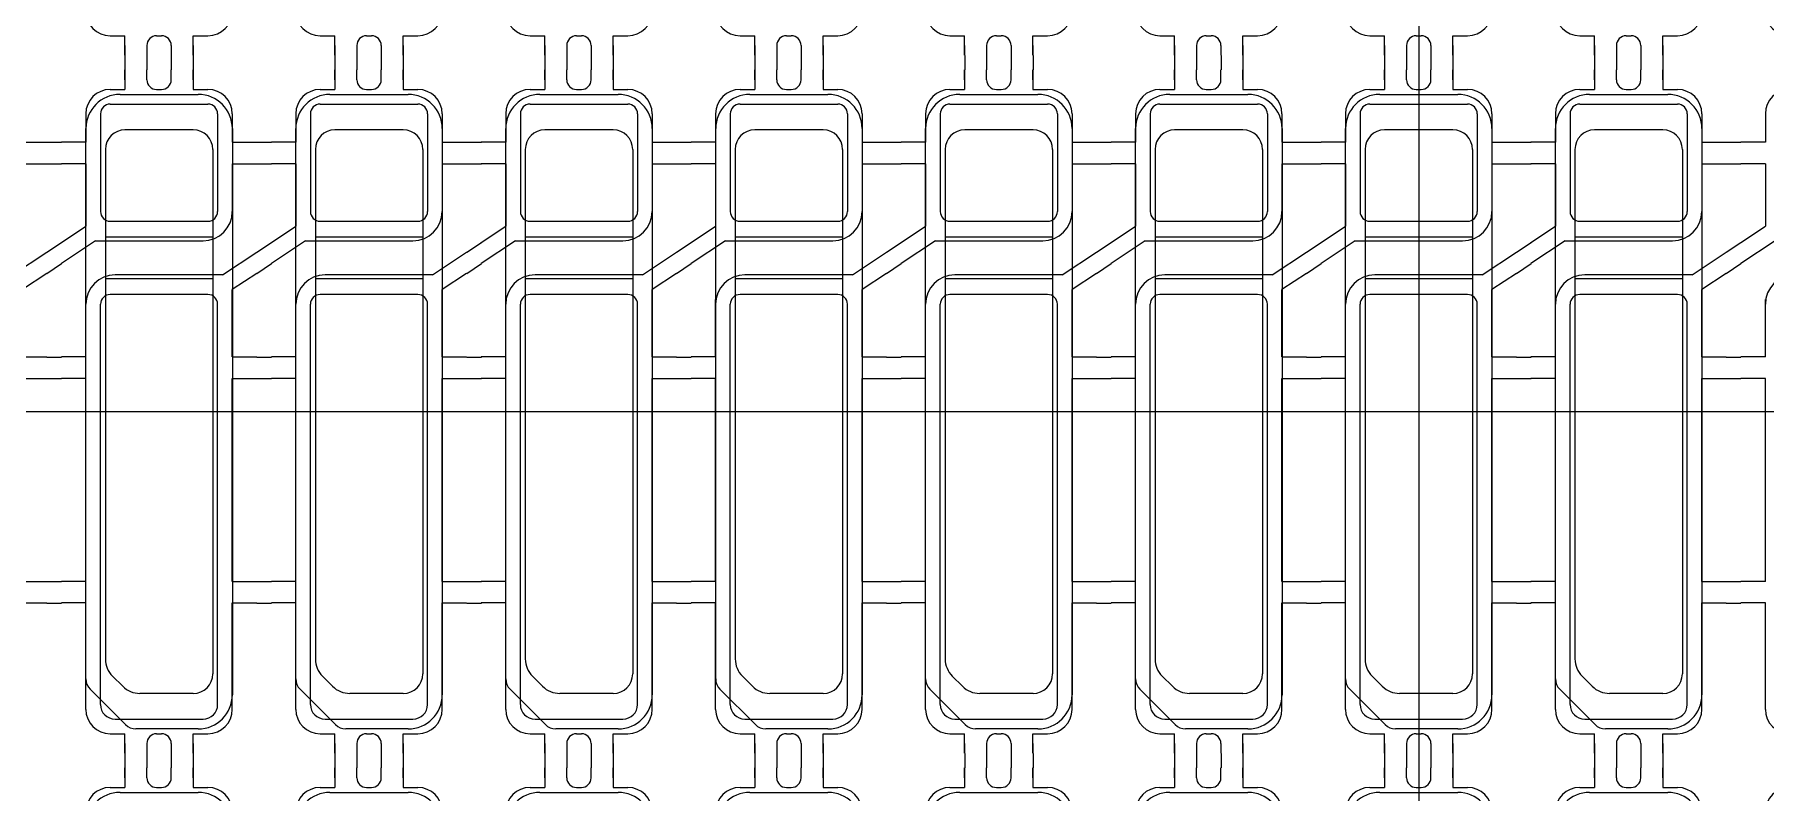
# Model space of a CAD drawing. Header units: millimetres. Extents: x -992 to 1678, y 98 to 1000.
# Drawn here: x -706.01 to -688.29, y 567.47 to 575.23 of the extents above; entities that cross this region are included whole.
import ezdxf

# ---------------------------------------------------------------- set-up
doc = ezdxf.new("R2010")
doc.units = ezdxf.units.MM
doc.linetypes.add('CENTER', pattern=[10.16, 6.35, -1.27, 1.27, -1.27])
for name, color, linetype in [('1', 3, 'Continuous'), ('b etching', 1, 'Continuous'), ('CEN', 8, 'CENTER'), ('PPA', 2, 'Continuous')]:
    doc.layers.add(name, color=color, linetype=linetype)

# ---------------------------------------------------------------- blocks, each defined once
blk = doc.blocks.new('e1')
at = {"layer": '1'}
for p, q in [((-947.058, 906.581), (-947.058, 906.481)), ((-947.058, 906.481), (-947.058, 906.581)), ((-947.058, 906.581), (-947.058, 906.381)), ((-946.358, 906.581), (-946.358, 906.481)), ((-946.358, 906.481), (-946.358, 906.581)), ((-946.358, 906.581), (-946.358, 906.381)), ((-946.358, 906.381), (-946.208, 906.381)), ((-947.458, 906.131), (-947.458, 905.841)), ((-945.958, 906.131), (-945.958, 905.841)), ((-947.458, 905.841), (-947.708, 905.841)), ((-945.958, 905.841), (-945.708, 905.841)), ((-947.458, 905.621), (-947.708, 905.621)), ((-947.458, 905.621), (-947.458, 904.981)), ((-945.958, 905.621), (-945.958, 905.131)), ((-945.958, 905.621), (-945.708, 905.621)), ((-947.358, 904.831), (-946.258, 904.831)), ((-946.058, 904.481), (-947.158, 904.481)), ((-945.958, 903.641), (-945.958, 904.331)), ((-947.458, 903.641), (-947.458, 904.231)), ((-947.458, 903.641), (-947.708, 903.641)), ((-945.958, 903.641), (-945.708, 903.641)), ((-947.458, 903.421), (-947.708, 903.421)), ((-947.458, 901.341), (-947.458, 903.421)), ((-945.958, 901.341), (-945.958, 903.421)), ((-945.958, 903.421), (-945.708, 903.421)), ((-947.458, 901.341), (-947.708, 901.341)), ((-945.958, 901.341), (-945.708, 901.341)), ((-947.458, 901.121), (-947.708, 901.121)), ((-947.458, 900.031), (-947.458, 901.121)), ((-945.958, 900.031), (-945.958, 901.121)), ((-945.958, 901.121), (-945.708, 901.121)), ((-947.058, 899.581), (-947.058, 899.781)), ((-946.358, 899.781), (-946.208, 899.781)), ((-946.358, 899.581), (-946.358, 899.781)), ((-947.058, 899.581), (-947.058, 899.681)), ((-947.058, 899.681), (-947.058, 899.581)), ((-946.358, 899.581), (-946.358, 899.681)), ((-946.358, 899.681), (-946.358, 899.581))]:
    blk.add_line(p, q, dxfattribs=at)
at = {"layer": '1', "linetype": 'ByBlock'}
for p, q in [((-946.833, 906.481), (-946.833, 906.581)), ((-946.583, 906.481), (-946.583, 906.581)), ((-947.208, 906.381), (-947.058, 906.381)), ((-946.733, 906.381), (-946.683, 906.381)), ((-947.708, 904.814), (-947.458, 904.981)), ((-947.358, 904.831), (-947.708, 904.597)), ((-946.058, 904.481), (-945.708, 904.714)), ((-945.708, 904.497), (-945.958, 904.331)), ((-947.208, 899.781), (-947.058, 899.781)), ((-946.733, 899.781), (-946.683, 899.781)), ((-946.833, 899.681), (-946.833, 899.581)), ((-946.583, 899.681), (-946.583, 899.581))]:
    blk.add_line(p, q, dxfattribs=at)
for centre, start, end in [((-946.733, 906.481), 180, 270), ((-946.683, 906.481), 270, 0), ((-946.733, 899.681), 90, 180), ((-946.683, 899.681), 0, 90)]:
    blk.add_arc(centre, 0.1, start, end, dxfattribs=at)
at = {"layer": '1'}
for centre, radius, start, end in [((-947.208, 906.131), 0.25, 90, 180), ((-946.208, 906.131), 0.25, 0, 90), ((-946.258, 905.131), 0.3, 270, 0), ((-947.158, 904.181), 0.3, 90, 180), ((-947.208, 900.031), 0.25, 180, 270), ((-946.208, 900.031), 0.25, 270, 0)]:
    blk.add_arc(centre, radius, start, end, dxfattribs=at)
blk = doc.blocks.new('e2')
at = {"layer": 'b etching', "linetype": 'ByBlock'}
for p, q in [((-947.308, 906.131), (-947.308, 905.131)), ((-947.208, 906.231), (-946.208, 906.231)), ((-946.108, 906.131), (-946.108, 905.131)), ((-947.208, 905.031), (-946.208, 905.031)), ((-947.308, 900.081), (-947.308, 904.181)), ((-946.208, 904.281), (-947.208, 904.281)), ((-946.108, 900.081), (-946.108, 904.181)), ((-947.158, 899.931), (-946.258, 899.931))]:
    blk.add_line(p, q, dxfattribs=at)
for centre, radius, start, end in [((-947.208, 906.131), 0.1, 90, 180), ((-946.208, 906.131), 0.1, 360, 90), ((-947.208, 905.131), 0.1, 180, 270), ((-946.208, 905.131), 0.1, 270, 360), ((-947.208, 904.181), 0.1, 90, 180), ((-946.208, 904.181), 0.1, 0, 90), ((-947.158, 900.081), 0.15, 180, 270), ((-946.258, 900.081), 0.15, 270, 0)]:
    blk.add_arc(centre, radius, start, end, dxfattribs=at)

msp = doc.modelspace()

# ---------------------------------------------------------------- linework, layer by layer
at = {"layer": '1', "linetype": 'ByBlock'}
for p, q in [((-705.08553085, 575.02062093), (-705.08553085, 574.87062093)), ((-704.86053085, 575.02062093), (-704.86053085, 574.87062093)), ((-704.61053085, 575.02062093), (-704.61053085, 574.87062093)), ((-704.38553085, 575.02062093), (-704.38553085, 574.87062093)), ((-702.93553085, 575.02062093), (-702.93553085, 574.87062093)), ((-702.71053085, 575.02062093), (-702.71053085, 574.87062093)), ((-702.46053085, 575.02062093), (-702.46053085, 574.87062093)), ((-702.23553085, 575.02062093), (-702.23553085, 574.87062093)), ((-700.78553085, 575.02062093), (-700.78553085, 574.87062093)), ((-700.56053085, 575.02062093), (-700.56053085, 574.87062093)), ((-700.31053085, 575.02062093), (-700.31053085, 574.87062093)), ((-700.08553085, 575.02062093), (-700.08553085, 574.87062093)), ((-698.63553085, 575.02062093), (-698.63553085, 574.87062093)), ((-698.41053085, 575.02062093), (-698.41053085, 574.87062093)), ((-698.16053085, 575.02062093), (-698.16053085, 574.87062093)), ((-697.93553085, 575.02062093), (-697.93553085, 574.87062093)), ((-696.48553085, 575.02062093), (-696.48553085, 574.87062093)), ((-696.26053085, 575.02062093), (-696.26053085, 574.87062093)), ((-696.01053085, 575.02062093), (-696.01053085, 574.87062093)), ((-695.78553085, 575.02062093), (-695.78553085, 574.87062093)), ((-694.33553085, 575.02062093), (-694.33553085, 574.87062093)), ((-694.11053085, 575.02062093), (-694.11053085, 574.87062093)), ((-693.86053085, 575.02062093), (-693.86053085, 574.87062093)), ((-693.63553085, 575.02062093), (-693.63553085, 574.87062093)), ((-692.18553085, 575.02062093), (-692.18553085, 574.87062093)), ((-691.96053085, 575.02062093), (-691.96053085, 574.87062093)), ((-691.71053085, 575.02062093), (-691.71053085, 574.87062093)), ((-691.48553085, 575.02062093), (-691.48553085, 574.87062093)), ((-690.03553085, 575.02062093), (-690.03553085, 574.87062093)), ((-689.81053085, 575.02062093), (-689.81053085, 574.87062093)), ((-689.56053085, 575.02062093), (-689.56053085, 574.87062093)), ((-689.33553085, 575.02062093), (-689.33553085, 574.87062093)), ((-705.88553085, 574.13062093), (-705.73553085, 574.13062093)), ((-703.73553085, 574.13062093), (-703.58553085, 574.13062093)), ((-701.58553085, 574.13062093), (-701.43553085, 574.13062093)), ((-699.43553085, 574.13062093), (-699.28553085, 574.13062093)), ((-697.28553085, 574.13062093), (-697.13553085, 574.13062093)), ((-695.13553085, 574.13062093), (-694.98553085, 574.13062093)), ((-692.98553085, 574.13062093), (-692.83553085, 574.13062093)), ((-690.83553085, 574.13062093), (-690.68553085, 574.13062093)), ((-688.68553085, 574.13062093), (-688.53553085, 574.13062093)), ((-705.88553085, 573.91062093), (-705.73553085, 573.91062093)), ((-703.73553085, 573.91062093), (-703.58553085, 573.91062093)), ((-701.58553085, 573.91062093), (-701.43553085, 573.91062093)), ((-699.43553085, 573.91062093), (-699.28553085, 573.91062093)), ((-697.28553085, 573.91062093), (-697.13553085, 573.91062093)), ((-695.13553085, 573.91062093), (-694.98553085, 573.91062093)), ((-692.98553085, 573.91062093), (-692.83553085, 573.91062093)), ((-690.83553085, 573.91062093), (-690.68553085, 573.91062093)), ((-688.68553085, 573.91062093), (-688.53553085, 573.91062093)), ((-705.88553085, 573.00395426), (-705.73553085, 573.10395426)), ((-703.73553085, 573.00395426), (-703.58553085, 573.10395426)), ((-701.58553085, 573.00395426), (-701.43553085, 573.10395426)), ((-699.43553085, 573.00395426), (-699.28553085, 573.10395426)), ((-697.28553085, 573.00395426), (-697.13553085, 573.10395426)), ((-695.13553085, 573.00395426), (-694.98553085, 573.10395426)), ((-692.98553085, 573.00395426), (-692.83553085, 573.10395426)), ((-690.83553085, 573.00395426), (-690.68553085, 573.10395426)), ((-688.68553085, 573.00395426), (-688.53553085, 573.10395426)), ((-705.88553085, 572.78728759), (-705.73553085, 572.88728759)), ((-703.73553085, 572.78728759), (-703.58553085, 572.88728759)), ((-701.58553085, 572.78728759), (-701.43553085, 572.88728759)), ((-699.43553085, 572.78728759), (-699.28553085, 572.88728759)), ((-697.28553085, 572.78728759), (-697.13553085, 572.88728759)), ((-695.13553085, 572.78728759), (-694.98553085, 572.88728759)), ((-692.98553085, 572.78728759), (-692.83553085, 572.88728759)), ((-690.83553085, 572.78728759), (-690.68553085, 572.88728759)), ((-688.68553085, 572.78728759), (-688.53553085, 572.88728759)), ((-705.88553085, 571.93062093), (-705.73553085, 571.93062093)), ((-703.73553085, 571.93062093), (-703.58553085, 571.93062093)), ((-701.58553085, 571.93062093), (-701.43553085, 571.93062093)), ((-699.43553085, 571.93062093), (-699.28553085, 571.93062093)), ((-697.28553085, 571.93062093), (-697.13553085, 571.93062093)), ((-695.13553085, 571.93062093), (-694.98553085, 571.93062093)), ((-692.98553085, 571.93062093), (-692.83553085, 571.93062093)), ((-690.83553085, 571.93062093), (-690.68553085, 571.93062093)), ((-688.68553085, 571.93062093), (-688.53553085, 571.93062093)), ((-705.88553085, 571.71062093), (-705.73553085, 571.71062093)), ((-703.73553085, 571.71062093), (-703.58553085, 571.71062093)), ((-701.58553085, 571.71062093), (-701.43553085, 571.71062093)), ((-699.43553085, 571.71062093), (-699.28553085, 571.71062093)), ((-697.28553085, 571.71062093), (-697.13553085, 571.71062093)), ((-695.13553085, 571.71062093), (-694.98553085, 571.71062093)), ((-692.98553085, 571.71062093), (-692.83553085, 571.71062093)), ((-690.83553085, 571.71062093), (-690.68553085, 571.71062093)), ((-688.68553085, 571.71062093), (-688.53553085, 571.71062093)), ((-705.88553085, 569.63062093), (-705.73553085, 569.63062093)), ((-703.73553085, 569.63062093), (-703.58553085, 569.63062093)), ((-701.58553085, 569.63062093), (-701.43553085, 569.63062093)), ((-699.43553085, 569.63062093), (-699.28553085, 569.63062093)), ((-697.28553085, 569.63062093), (-697.13553085, 569.63062093)), ((-695.13553085, 569.63062093), (-694.98553085, 569.63062093)), ((-692.98553085, 569.63062093), (-692.83553085, 569.63062093)), ((-690.83553085, 569.63062093), (-690.68553085, 569.63062093)), ((-688.68553085, 569.63062093), (-688.53553085, 569.63062093)), ((-705.88553085, 569.41062093), (-705.73553085, 569.41062093)), ((-703.73553085, 569.41062093), (-703.58553085, 569.41062093)), ((-701.58553085, 569.41062093), (-701.43553085, 569.41062093)), ((-699.43553085, 569.41062093), (-699.28553085, 569.41062093)), ((-697.28553085, 569.41062093), (-697.13553085, 569.41062093)), ((-695.13553085, 569.41062093), (-694.98553085, 569.41062093)), ((-692.98553085, 569.41062093), (-692.83553085, 569.41062093)), ((-690.83553085, 569.41062093), (-690.68553085, 569.41062093)), ((-688.68553085, 569.41062093), (-688.53553085, 569.41062093)), ((-705.08553085, 567.87062093), (-705.08553085, 567.72062093)), ((-704.86053085, 567.87062093), (-704.86053085, 567.72062093)), ((-704.61053085, 567.87062093), (-704.61053085, 567.72062093)), ((-704.38553085, 567.87062093), (-704.38553085, 567.72062093)), ((-702.93553085, 567.87062093), (-702.93553085, 567.72062093)), ((-702.71053085, 567.87062093), (-702.71053085, 567.72062093)), ((-702.46053085, 567.87062093), (-702.46053085, 567.72062093)), ((-702.23553085, 567.87062093), (-702.23553085, 567.72062093)), ((-700.78553085, 567.87062093), (-700.78553085, 567.72062093)), ((-700.56053085, 567.87062093), (-700.56053085, 567.72062093)), ((-700.31053085, 567.87062093), (-700.31053085, 567.72062093)), ((-700.08553085, 567.87062093), (-700.08553085, 567.72062093)), ((-698.63553085, 567.87062093), (-698.63553085, 567.72062093)), ((-698.41053085, 567.87062093), (-698.41053085, 567.72062093)), ((-698.16053085, 567.87062093), (-698.16053085, 567.72062093)), ((-697.93553085, 567.87062093), (-697.93553085, 567.72062093)), ((-696.48553085, 567.87062093), (-696.48553085, 567.72062093)), ((-696.26053085, 567.87062093), (-696.26053085, 567.72062093)), ((-696.01053085, 567.87062093), (-696.01053085, 567.72062093)), ((-695.78553085, 567.87062093), (-695.78553085, 567.72062093)), ((-694.33553085, 567.87062093), (-694.33553085, 567.72062093)), ((-694.11053085, 567.87062093), (-694.11053085, 567.72062093)), ((-693.86053085, 567.87062093), (-693.86053085, 567.72062093)), ((-693.63553085, 567.87062093), (-693.63553085, 567.72062093)), ((-692.18553085, 567.87062093), (-692.18553085, 567.72062093)), ((-691.96053085, 567.87062093), (-691.96053085, 567.72062093)), ((-691.71053085, 567.87062093), (-691.71053085, 567.72062093)), ((-691.48553085, 567.87062093), (-691.48553085, 567.72062093)), ((-690.03553085, 567.87062093), (-690.03553085, 567.72062093)), ((-689.81053085, 567.87062093), (-689.81053085, 567.72062093)), ((-689.56053085, 567.87062093), (-689.56053085, 567.72062093)), ((-689.33553085, 567.87062093), (-689.33553085, 567.72062093))]:
    msp.add_line(p, q, dxfattribs=at)
at = {"layer": 'CEN', "linetype": 'ByBlock'}
for p, q in [((-691.83553085, 604.87062093), (-691.83553085, 537.87062093)), ((-650.66508095, 571.37062093), (-912.43297569, 571.37062093))]:
    msp.add_line(p, q, dxfattribs=at)
at = {"layer": 'PPA', "linetype": 'ByBlock'}
for p, q in [((-705.13553085, 574.62062093), (-704.33553085, 574.62062093)), ((-702.98553085, 574.62062093), (-702.18553085, 574.62062093)), ((-700.83553085, 574.62062093), (-700.03553085, 574.62062093)), ((-698.68553085, 574.62062093), (-697.88553085, 574.62062093)), ((-696.53553085, 574.62062093), (-695.73553085, 574.62062093)), ((-694.38553085, 574.62062093), (-693.58553085, 574.62062093)), ((-692.23553085, 574.62062093), (-691.43553085, 574.62062093)), ((-690.08553085, 574.62062093), (-689.28553085, 574.62062093)), ((-705.48553085, 568.63275296), (-705.48553085, 574.27062093)), ((-704.38553085, 574.25698456), (-705.08553085, 574.25698456)), ((-703.98553085, 574.27062093), (-703.98553085, 568.47062093)), ((-703.33553085, 568.63275296), (-703.33553085, 574.27062093)), ((-702.23553085, 574.25698456), (-702.93553085, 574.25698456)), ((-701.83553085, 574.27062093), (-701.83553085, 568.47062093)), ((-701.18553085, 568.63275296), (-701.18553085, 574.27062093)), ((-700.08553085, 574.25698456), (-700.78553085, 574.25698456)), ((-699.68553085, 574.27062093), (-699.68553085, 568.47062093)), ((-699.03553085, 568.63275296), (-699.03553085, 574.27062093)), ((-697.93553085, 574.25698456), (-698.63553085, 574.25698456)), ((-697.53553085, 574.27062093), (-697.53553085, 568.47062093)), ((-696.88553085, 568.63275296), (-696.88553085, 574.27062093)), ((-695.78553085, 574.25698456), (-696.48553085, 574.25698456)), ((-695.38553085, 574.27062093), (-695.38553085, 568.47062093)), ((-694.73553085, 568.63275296), (-694.73553085, 574.27062093)), ((-693.63553085, 574.25698456), (-694.33553085, 574.25698456)), ((-693.23553085, 574.27062093), (-693.23553085, 568.47062093)), ((-692.58553085, 568.63275296), (-692.58553085, 574.27062093)), ((-691.48553085, 574.25698456), (-692.18553085, 574.25698456)), ((-691.08553085, 574.27062093), (-691.08553085, 568.47062093)), ((-690.43553085, 568.63275296), (-690.43553085, 574.27062093)), ((-689.33553085, 574.25698456), (-690.03553085, 574.25698456)), ((-688.93553085, 574.27062093), (-688.93553085, 568.47062093)), ((-705.28553085, 574.05698456), (-705.28553085, 568.83781068)), ((-704.18553085, 574.05698456), (-704.18553085, 568.68425729)), ((-703.13553085, 574.05698456), (-703.13553085, 568.83781068)), ((-702.03553085, 574.05698456), (-702.03553085, 568.68425729)), ((-700.98553085, 574.05698456), (-700.98553085, 568.83781068)), ((-699.88553085, 574.05698456), (-699.88553085, 568.68425729)), ((-698.83553085, 574.05698456), (-698.83553085, 568.83781068)), ((-697.73553085, 574.05698456), (-697.73553085, 568.68425729)), ((-696.68553085, 574.05698456), (-696.68553085, 568.83781068)), ((-695.58553085, 574.05698456), (-695.58553085, 568.68425729)), ((-694.53553085, 574.05698456), (-694.53553085, 568.83781068)), ((-693.43553085, 574.05698456), (-693.43553085, 568.68425729)), ((-692.38553085, 574.05698456), (-692.38553085, 568.83781068)), ((-691.28553085, 574.05698456), (-691.28553085, 568.68425729)), ((-690.23553085, 574.05698456), (-690.23553085, 568.83781068)), ((-689.13553085, 574.05698456), (-689.13553085, 568.68425729)), ((-705.28553085, 573.16062093), (-704.18553085, 573.16062093)), ((-703.13553085, 573.16062093), (-702.03553085, 573.16062093)), ((-700.98553085, 573.16062093), (-699.88553085, 573.16062093)), ((-698.83553085, 573.16062093), (-697.73553085, 573.16062093)), ((-696.68553085, 573.16062093), (-695.58553085, 573.16062093)), ((-694.53553085, 573.16062093), (-693.43553085, 573.16062093)), ((-692.38553085, 573.16062093), (-691.28553085, 573.16062093)), ((-690.23553085, 573.16062093), (-689.13553085, 573.16062093)), ((-704.18553085, 572.73062093), (-705.28553085, 572.73062093)), ((-702.03553085, 572.73062093), (-703.13553085, 572.73062093)), ((-699.88553085, 572.73062093), (-700.98553085, 572.73062093)), ((-697.73553085, 572.73062093), (-698.83553085, 572.73062093)), ((-695.58553085, 572.73062093), (-696.68553085, 572.73062093)), ((-693.43553085, 572.73062093), (-694.53553085, 572.73062093)), ((-691.28553085, 572.73062093), (-692.38553085, 572.73062093)), ((-689.13553085, 572.73062093), (-690.23553085, 572.73062093)), ((-705.21230754, 568.66103399), (-705.10875415, 568.5574806)), ((-703.06230754, 568.66103399), (-702.95875415, 568.5574806)), ((-700.91230754, 568.66103399), (-700.80875415, 568.5574806)), ((-698.76230754, 568.66103399), (-698.65875415, 568.5574806)), ((-696.61230754, 568.66103399), (-696.50875415, 568.5574806)), ((-694.46230754, 568.66103399), (-694.35875415, 568.5574806)), ((-692.31230754, 568.66103399), (-692.20875415, 568.5574806)), ((-690.16230754, 568.66103399), (-690.05875415, 568.5574806)), ((-705.44159687, 568.52668695), (-705.07946483, 568.16455491)), ((-704.38553085, 568.48425729), (-704.93197746, 568.48425729)), ((-703.29159687, 568.52668695), (-702.92946483, 568.16455491)), ((-702.23553085, 568.48425729), (-702.78197746, 568.48425729)), ((-701.14159687, 568.52668695), (-700.77946483, 568.16455491)), ((-700.08553085, 568.48425729), (-700.63197746, 568.48425729)), ((-698.99159687, 568.52668695), (-698.62946483, 568.16455491)), ((-697.93553085, 568.48425729), (-698.48197746, 568.48425729)), ((-696.84159687, 568.52668695), (-696.47946483, 568.16455491)), ((-695.78553085, 568.48425729), (-696.33197746, 568.48425729)), ((-694.69159687, 568.52668695), (-694.32946483, 568.16455491)), ((-693.63553085, 568.48425729), (-694.18197746, 568.48425729)), ((-692.54159687, 568.52668695), (-692.17946483, 568.16455491)), ((-691.48553085, 568.48425729), (-692.03197746, 568.48425729)), ((-690.39159687, 568.52668695), (-690.02946483, 568.16455491)), ((-689.33553085, 568.48425729), (-689.88197746, 568.48425729)), ((-704.33553085, 568.12062093), (-704.97339881, 568.12062093)), ((-702.18553085, 568.12062093), (-702.82339881, 568.12062093)), ((-700.03553085, 568.12062093), (-700.67339881, 568.12062093)), ((-697.88553085, 568.12062093), (-698.52339881, 568.12062093)), ((-695.73553085, 568.12062093), (-696.37339881, 568.12062093)), ((-693.58553085, 568.12062093), (-694.22339881, 568.12062093)), ((-691.43553085, 568.12062093), (-692.07339881, 568.12062093)), ((-689.28553085, 568.12062093), (-689.92339881, 568.12062093)), ((-705.13553085, 567.47062093), (-704.33553085, 567.47062093)), ((-702.98553085, 567.47062093), (-702.18553085, 567.47062093)), ((-700.83553085, 567.47062093), (-700.03553085, 567.47062093)), ((-698.68553085, 567.47062093), (-697.88553085, 567.47062093)), ((-696.53553085, 567.47062093), (-695.73553085, 567.47062093)), ((-694.38553085, 567.47062093), (-693.58553085, 567.47062093)), ((-692.23553085, 567.47062093), (-691.43553085, 567.47062093)), ((-690.08553085, 567.47062093), (-689.28553085, 567.47062093))]:
    msp.add_line(p, q, dxfattribs=at)
for centre, radius, start, end in [((-705.13553085, 574.27062093), 0.35, 90, 180), ((-704.33553085, 574.27062093), 0.35, 0, 90), ((-702.98553085, 574.27062093), 0.35, 90, 180), ((-702.18553085, 574.27062093), 0.35, 0, 90), ((-700.83553085, 574.27062093), 0.35, 90, 180), ((-700.03553085, 574.27062093), 0.35, 0, 90), ((-698.68553085, 574.27062093), 0.35, 90, 180), ((-697.88553085, 574.27062093), 0.35, 0, 90), ((-696.53553085, 574.27062093), 0.35, 90, 180), ((-695.73553085, 574.27062093), 0.35, 0, 90), ((-694.38553085, 574.27062093), 0.35, 90, 180), ((-693.58553085, 574.27062093), 0.35, 0, 90), ((-692.23553085, 574.27062093), 0.35, 90, 180), ((-691.43553085, 574.27062093), 0.35, 0, 90), ((-690.08553085, 574.27062093), 0.35, 90, 180), ((-689.28553085, 574.27062093), 0.35, 0, 90), ((-705.08553085, 574.05698456), 0.2, 90, 180), ((-704.38553085, 574.05698456), 0.2, 0, 90), ((-702.93553085, 574.05698456), 0.2, 90, 180), ((-702.23553085, 574.05698456), 0.2, 0, 90), ((-700.78553085, 574.05698456), 0.2, 90, 180), ((-700.08553085, 574.05698456), 0.2, 0, 90), ((-698.63553085, 574.05698456), 0.2, 90, 180), ((-697.93553085, 574.05698456), 0.2, 0, 90), ((-696.48553085, 574.05698456), 0.2, 90, 180), ((-695.78553085, 574.05698456), 0.2, 0, 90), ((-694.33553085, 574.05698456), 0.2, 90, 180), ((-693.63553085, 574.05698456), 0.2, 0, 90), ((-692.18553085, 574.05698456), 0.2, 90, 180), ((-691.48553085, 574.05698456), 0.2, 0, 90), ((-690.03553085, 574.05698456), 0.2, 90, 180), ((-689.33553085, 574.05698456), 0.2, 0, 90), ((-705.03553085, 568.83781068), 0.25, 180, 225), ((-702.88553085, 568.83781068), 0.25, 180, 225), ((-700.73553085, 568.83781068), 0.25, 180, 225), ((-698.58553085, 568.83781068), 0.25, 180, 225), ((-696.43553085, 568.83781068), 0.25, 180, 225), ((-694.28553085, 568.83781068), 0.25, 180, 225), ((-692.13553085, 568.83781068), 0.25, 180, 225), ((-689.98553085, 568.83781068), 0.25, 180, 225), ((-705.33553085, 568.63275296), 0.15, 180, 225), ((-704.38553085, 568.68425729), 0.2, 270, 0), ((-703.18553085, 568.63275296), 0.15, 180, 225), ((-702.23553085, 568.68425729), 0.2, 270, 0), ((-701.03553085, 568.63275296), 0.15, 180, 225), ((-700.08553085, 568.68425729), 0.2, 270, 0), ((-698.88553085, 568.63275296), 0.15, 180, 225), ((-697.93553085, 568.68425729), 0.2, 270, 0), ((-696.73553085, 568.63275296), 0.15, 180, 225), ((-695.78553085, 568.68425729), 0.2, 270, 0), ((-694.58553085, 568.63275296), 0.15, 180, 225), ((-693.63553085, 568.68425729), 0.2, 270, 0), ((-692.43553085, 568.63275296), 0.15, 180, 225), ((-691.48553085, 568.68425729), 0.2, 270, 0), ((-690.28553085, 568.63275296), 0.15, 180, 225), ((-689.33553085, 568.68425729), 0.2, 270, 0), ((-704.93197746, 568.73425729), 0.25, 225, 270), ((-704.33553085, 568.47062093), 0.35, 270, 0), ((-702.78197746, 568.73425729), 0.25, 225, 270), ((-702.18553085, 568.47062093), 0.35, 270, 0), ((-700.63197746, 568.73425729), 0.25, 225, 270), ((-700.03553085, 568.47062093), 0.35, 270, 0), ((-698.48197746, 568.73425729), 0.25, 225, 270), ((-697.88553085, 568.47062093), 0.35, 270, 0), ((-696.33197746, 568.73425729), 0.25, 225, 270), ((-695.73553085, 568.47062093), 0.35, 270, 0), ((-694.18197746, 568.73425729), 0.25, 225, 270), ((-693.58553085, 568.47062093), 0.35, 270, 0), ((-692.03197746, 568.73425729), 0.25, 225, 270), ((-691.43553085, 568.47062093), 0.35, 270, 0), ((-689.88197746, 568.73425729), 0.25, 225, 270), ((-689.28553085, 568.47062093), 0.35, 270, 0), ((-704.97339881, 568.27062093), 0.15, 225, 270), ((-702.82339881, 568.27062093), 0.15, 225, 270), ((-700.67339881, 568.27062093), 0.15, 225, 270), ((-698.52339881, 568.27062093), 0.15, 225, 270), ((-696.37339881, 568.27062093), 0.15, 225, 270), ((-694.22339881, 568.27062093), 0.15, 225, 270), ((-692.07339881, 568.27062093), 0.15, 225, 270), ((-689.92339881, 568.27062093), 0.15, 225, 270), ((-705.13553085, 567.12062093), 0.35, 90, 180), ((-704.33553085, 567.12062093), 0.35, 0, 90), ((-702.98553085, 567.12062093), 0.35, 90, 180), ((-702.18553085, 567.12062093), 0.35, 0, 90), ((-700.83553085, 567.12062093), 0.35, 90, 180), ((-700.03553085, 567.12062093), 0.35, 0, 90), ((-698.68553085, 567.12062093), 0.35, 90, 180), ((-697.88553085, 567.12062093), 0.35, 0, 90), ((-696.53553085, 567.12062093), 0.35, 90, 180), ((-695.73553085, 567.12062093), 0.35, 0, 90), ((-694.38553085, 567.12062093), 0.35, 90, 180), ((-693.58553085, 567.12062093), 0.35, 0, 90), ((-692.23553085, 567.12062093), 0.35, 90, 180), ((-691.43553085, 567.12062093), 0.35, 0, 90), ((-690.08553085, 567.12062093), 0.35, 90, 180), ((-689.28553085, 567.12062093), 0.35, 0, 90)]:
    msp.add_arc(centre, radius, start, end, dxfattribs=at)

# ---------------------------------------------------------------- block references
at = {"linetype": 'ByBlock'}
for name, p in [('e1', (239.82201547, -324.56006667)), ('e1', (241.97201547, -324.56006667)), ('e1', (244.12201547, -324.56006667)), ('e1', (246.27201547, -324.56006667)), ('e1', (248.42201547, -324.56006667)), ('e1', (250.57201547, -324.56006667)), ('e1', (252.72201547, -324.56006667)), ('e1', (254.87201547, -324.56006667)), ('e1', (257.02201547, -324.56006667)), ('e1', (259.17201547, -324.56006667)), ('e1', (239.82201547, -331.71006667)), ('e1', (241.97201547, -331.71006667)), ('e1', (244.12201547, -331.71006667)), ('e1', (246.27201547, -331.71006667)), ('e1', (248.42201547, -331.71006667)), ('e1', (250.57201547, -331.71006667)), ('e1', (252.72201547, -331.71006667)), ('e1', (254.87201547, -331.71006667)), ('e1', (257.02201547, -331.71006667)), ('e1', (259.17201547, -331.71006667)), ('e2', (241.97201547, -331.71006667)), ('e2', (244.12201547, -331.71006667)), ('e2', (246.27201547, -331.71006667)), ('e2', (248.42201547, -331.71006667)), ('e2', (250.57201547, -331.71006667)), ('e2', (252.72201547, -331.71006667)), ('e2', (254.87201547, -331.71006667)), ('e2', (257.02201547, -331.71006667)), ('e1', (239.82201547, -338.86006667)), ('e1', (241.97201547, -338.86006667)), ('e1', (244.12201547, -338.86006667)), ('e1', (246.27201547, -338.86006667)), ('e1', (248.42201547, -338.86006667)), ('e1', (250.57201547, -338.86006667)), ('e1', (252.72201547, -338.86006667)), ('e1', (254.87201547, -338.86006667)), ('e1', (257.02201547, -338.86006667)), ('e1', (259.17201547, -338.86006667))]:
    msp.add_blockref(name, p, dxfattribs=at)

doc.saveas('drawing.dxf')
